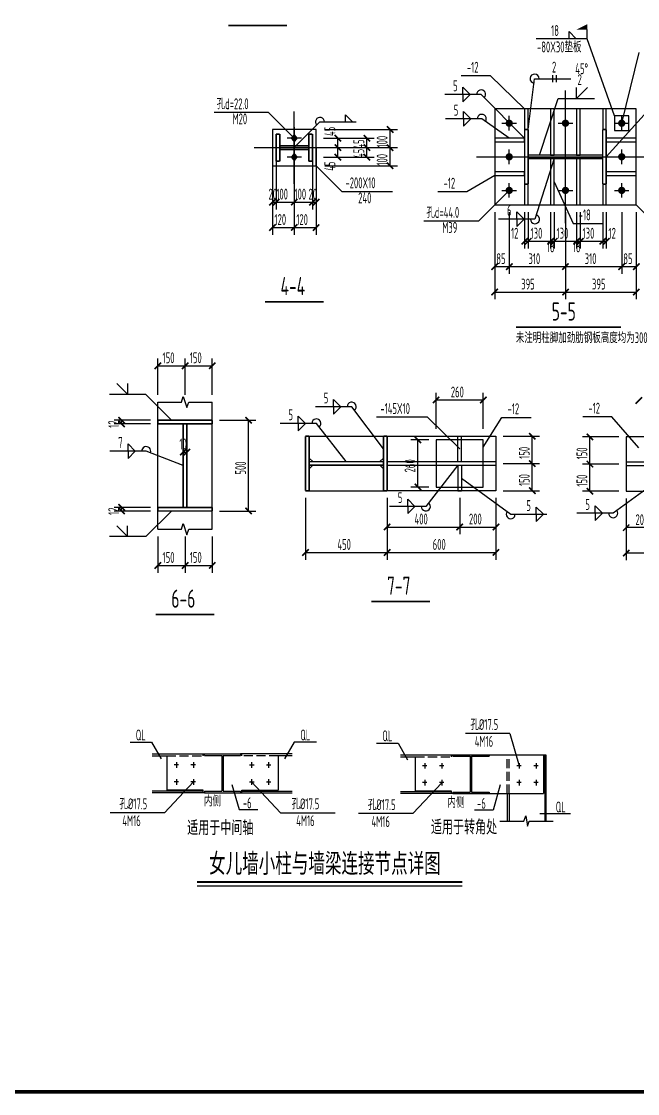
# Model space of a CAD drawing. Extents: x 9834882 to 10005569, y 1691670 to 2510806.
# Drawn here: x 9937659 to 9954639, y 1740932 to 1770463 of the extents above; entities that cross this region are included whole.
import ezdxf

# ---------------------------------------------------------------- set-up
doc = ezdxf.new("R2010")
doc.units = 0
doc.header["$LTSCALE"] = 1000
doc.header["$MEASUREMENT"] = 0
doc.linetypes.add('CONTINOUS', pattern=[0])
doc.linetypes.add('DASH', pattern=[0.35, 0.25, -0.1])
for name, color, linetype in [('10', 7, 'CONTINUOUS'), ('20', 2, 'CONTINUOUS'), ('AXIS', 3, 'CONTINUOUS'), ('BOARD1', 2, 'CONTINOUS'), ('PUB_DIM', 3, 'CONTINUOUS'), ('PUB_TEXT', 7, 'CONTINUOUS'), ('PUB_TITLE', 4, 'CONTINUOUS'), ('一般文字', 6, 'CONTINUOUS'), ('尺寸标注', 86, 'CONTINUOUS'), ('水平支撑', 4, 'CONTINUOUS'), ('焊缝标注', 6, 'CONTINUOUS'), ('编号标注', 253, 'CONTINUOUS'), ('螺栓孔标注', 6, 'CONTINUOUS'), ('钢板标注', 6, 'CONTINUOUS')]:
    doc.layers.add(name, color=color, linetype=linetype)
doc.styles.add('_HZTXT', font='atssdeng.shx', dxfattribs={"width": 0.8, "bigfont": 'atssdchn.shx'})
doc.styles.add('TSSD_REIN', font='atssdeng.shx', dxfattribs={"width": 0.7, "bigfont": 'atssdchn.shx'})

msp = doc.modelspace()

# ---------------------------------------------------------------- linework, layer by layer
at = {"layer": '10'}
for p, q in [((9952652.1, 1764909.4), (9952652.1, 1768559.4)), ((9945178, 1765986.9), (9945178, 1767986.9)), ((9951102.1, 1767459.4), (9951102.1, 1767859.4)), ((9952652.1, 1767459.4), (9952652.1, 1767859.4)), ((9954202.1, 1767459.4), (9954202.1, 1767859.4)), ((9950902.1, 1767659.4), (9951302.1, 1767659.4)), ((9952452.1, 1767659.4), (9952852.1, 1767659.4)), ((9954002.1, 1767659.4), (9954402.1, 1767659.4)), ((9944076.8, 1766986.9), (9946279.1, 1766986.9)), ((9951102.1, 1766534.4), (9951102.1, 1766934.4)), ((9954202.1, 1766534.4), (9954202.1, 1766934.4)), ((9950202.1, 1766734.4), (9955102.1, 1766734.4)), ((9950902.1, 1766734.4), (9951302.1, 1766734.4)), ((9954002.1, 1766734.4), (9954402.1, 1766734.4)), ((9951102.1, 1765609.4), (9951102.1, 1766009.4)), ((9952652.1, 1765609.4), (9952652.1, 1766009.4)), ((9954202.1, 1765609.4), (9954202.1, 1766009.4)), ((9950902.1, 1765809.4), (9951302.1, 1765809.4)), ((9952452.1, 1765809.4), (9952852.1, 1765809.4)), ((9954002.1, 1765809.4), (9954402.1, 1765809.4))]:
    msp.add_line(p, q, dxfattribs=at)
at = {"layer": '10', "color": 253}
for p, q in [((9945178, 1767546.9), (9945178, 1766946.9)), ((9945378, 1767246.9), (9944978, 1767246.9)), ((9945178, 1767026.9), (9945178, 1766426.9)), ((9945378, 1766726.9), (9944978, 1766726.9))]:
    msp.add_line(p, q, dxfattribs=at)
at = {"layer": '10', "ltscale": 0.1, "const_width": 45}
for points in [[(9943359.5, 1770351.7), (9944979.5, 1770351.7)], [(9944368, 1762736.9), (9945988, 1762736.9)], [(9947302.3, 1754487.5), (9948922.3, 1754487.5)], [(9941358.4, 1754128.6), (9942978.4, 1754128.6)]]:
    msp.add_lwpolyline(points, dxfattribs=at)
at = {"layer": '10', "const_width": 100}
for points in [[(9951152.1, 1767659.4, 1), (9951052.1, 1767659.4, 1), (9951152.1, 1767659.4, 1)], [(9952702.1, 1767659.4, 1), (9952602.1, 1767659.4, 1), (9952702.1, 1767659.4, 1)], [(9954252.1, 1767659.4, 1), (9954152.1, 1767659.4, 1), (9954252.1, 1767659.4, 1)], [(9951152.1, 1766734.4, 1), (9951052.1, 1766734.4, 1), (9951152.1, 1766734.4, 1)], [(9954252.1, 1766734.4, 1), (9954152.1, 1766734.4, 1), (9954252.1, 1766734.4, 1)], [(9951152.1, 1765809.4, 1), (9951052.1, 1765809.4, 1), (9951152.1, 1765809.4, 1)], [(9952702.1, 1765809.4, 1), (9952602.1, 1765809.4, 1), (9952702.1, 1765809.4, 1)], [(9954252.1, 1765809.4, 1), (9954152.1, 1765809.4, 1), (9954252.1, 1765809.4, 1)]]:
    msp.add_lwpolyline(points, format="xyb", dxfattribs=at)
at = {"layer": '10', "color": 3, "const_width": 45}
for points in [[(9951627.1, 1767484.4), (9951527.1, 1767484.4)], [(9951527.1, 1767484.4), (9951527.1, 1765984.4)], [(9951627.1, 1765984.4), (9951627.1, 1767484.4)], [(9953777.1, 1767484.4), (9953677.1, 1767484.4)], [(9953677.1, 1767484.4), (9953677.1, 1765984.4)], [(9953777.1, 1765984.4), (9953777.1, 1767484.4)], [(9944776.8, 1767361.9), (9944676.8, 1767361.9)], [(9944676.8, 1767361.9), (9944676.8, 1766611.9)], [(9944776.8, 1766611.9), (9944776.8, 1767361.9)], [(9945679.1, 1767361.9), (9945579.1, 1767361.9)], [(9945579.1, 1767361.9), (9945579.1, 1766611.9)], [(9945679.1, 1766611.9), (9945679.1, 1767361.9)], [(9944776.8, 1767036.9), (9945579.1, 1767036.9)], [(9944776.8, 1766936.9), (9945579.1, 1766936.9)], [(9944676.8, 1766611.9), (9944776.8, 1766611.9)], [(9945579.1, 1766611.9), (9945679.1, 1766611.9)], [(9951627.1, 1766784.4), (9953677.1, 1766784.4)], [(9951627.1, 1766684.4), (9953677.1, 1766684.4)], [(9951527.1, 1765984.4), (9951627.1, 1765984.4)], [(9953677.1, 1765984.4), (9953777.1, 1765984.4)]]:
    msp.add_lwpolyline(points, dxfattribs=at)
at = {"layer": '10', "const_width": 45}
msp.add_lwpolyline([(9951287.6, 1762038.8), (9954186.2, 1762038.8)], dxfattribs=at)
at = {"layer": '10'}
for points in [[(9945178, 1767376.9), (9945078, 1767246.9), (9945278, 1767246.9), (9945178, 1767116.9)], [(9945178, 1766856.9), (9945078, 1766726.9), (9945278, 1766726.9), (9945178, 1766596.9)]]:
    msp.add_solid(points, dxfattribs=at)
at = {"layer": '20'}
for points in [[(9954602.1, 1768059.4), (9950702.1, 1768059.4)], [(9950702.1, 1768059.4), (9950702.1, 1765409.4)], [(9951627.1, 1768059.4), (9951527.1, 1768059.4)], [(9951527.1, 1768059.4), (9951527.1, 1767484.4)], [(9951627.1, 1767484.4), (9951627.1, 1768059.4)], [(9952343.7, 1768059.4), (9952243.7, 1768059.4)], [(9952243.7, 1768059.4), (9952243.7, 1766784.4)], [(9952343.7, 1766784.4), (9952343.7, 1768059.4)], [(9953060.4, 1768059.4), (9952960.4, 1768059.4)], [(9952960.4, 1768059.4), (9952960.4, 1766784.4)], [(9953060.4, 1766784.4), (9953060.4, 1768059.4)], [(9953777.1, 1768059.4), (9953677.1, 1768059.4)], [(9953677.1, 1768059.4), (9953677.1, 1767484.4)], [(9953777.1, 1767484.4), (9953777.1, 1768059.4)], [(9954602.1, 1765409.4), (9954602.1, 1768059.4)], [(9954402.1, 1767859.4), (9954002.1, 1767859.4)], [(9954002.1, 1767859.4), (9954002.1, 1767459.4)], [(9954402.1, 1767459.4), (9954402.1, 1767859.4)], [(9945779.1, 1767486.9), (9944576.8, 1767486.9)], [(9944576.8, 1767486.9), (9944576.8, 1766486.9)], [(9945779.1, 1766486.9), (9945779.1, 1767486.9)], [(9951527.1, 1767484.4), (9951627.1, 1767484.4)], [(9953677.1, 1767484.4), (9953777.1, 1767484.4)], [(9954002.1, 1767459.4), (9954402.1, 1767459.4)], [(9951527.1, 1767246.9), (9950702.1, 1767246.9)], [(9950702.1, 1767246.9), (9950702.1, 1767146.9)], [(9950702.1, 1767146.9), (9951527.1, 1767146.9)], [(9951527.1, 1767146.9), (9951527.1, 1767246.9)], [(9954602.1, 1767246.9), (9953777.1, 1767246.9)], [(9953777.1, 1767246.9), (9953777.1, 1767146.9)], [(9953777.1, 1767146.9), (9954602.1, 1767146.9)], [(9954602.1, 1767146.9), (9954602.1, 1767246.9)], [(9945178, 1766986.9), (9945178, 1766986.9)], [(9945178, 1766986.9), (9945178, 1766986.9)], [(9945178, 1766986.9), (9945178, 1766986.9)], [(9945178, 1766986.9), (9945178, 1766986.9)], [(9945178, 1766986.9), (9945178, 1766986.9)], [(9945178, 1766986.9), (9945178, 1766986.9)], [(9945178, 1766986.9), (9945178, 1766986.9)], [(9945178, 1766986.9), (9945178, 1766986.9)], [(9952243.7, 1766784.4), (9952343.7, 1766784.4)], [(9952343.7, 1766684.4), (9952243.7, 1766684.4)], [(9952243.7, 1766684.4), (9952243.7, 1765409.4)], [(9952343.7, 1765409.4), (9952343.7, 1766684.4)], [(9952960.4, 1766784.4), (9953060.4, 1766784.4)], [(9953060.4, 1766684.4), (9952960.4, 1766684.4)], [(9952960.4, 1766684.4), (9952960.4, 1765409.4)], [(9953060.4, 1765409.4), (9953060.4, 1766684.4)], [(9944576.8, 1766486.9), (9945779.1, 1766486.9)], [(9951527.1, 1766321.9), (9950702.1, 1766321.9)], [(9950702.1, 1766321.9), (9950702.1, 1766221.9)], [(9951527.1, 1766221.9), (9951527.1, 1766321.9)], [(9954602.1, 1766321.9), (9953777.1, 1766321.9)], [(9953777.1, 1766321.9), (9953777.1, 1766221.9)], [(9954602.1, 1766221.9), (9954602.1, 1766321.9)], [(9950702.1, 1766221.9), (9951527.1, 1766221.9)], [(9951627.1, 1765984.4), (9951527.1, 1765984.4)], [(9951527.1, 1765984.4), (9951527.1, 1765409.4)], [(9951627.1, 1765409.4), (9951627.1, 1765984.4)], [(9953777.1, 1765984.4), (9953677.1, 1765984.4)], [(9953677.1, 1765984.4), (9953677.1, 1765409.4)], [(9953777.1, 1766221.9), (9954602.1, 1766221.9)], [(9953777.1, 1765409.4), (9953777.1, 1765984.4)], [(9950702.1, 1765409.4), (9954602.1, 1765409.4)], [(9951527.1, 1765409.4), (9951627.1, 1765409.4)], [(9952243.7, 1765409.4), (9952343.7, 1765409.4)], [(9952960.4, 1765409.4), (9953060.4, 1765409.4)], [(9953677.1, 1765409.4), (9953777.1, 1765409.4)]]:
    msp.add_lwpolyline(points, dxfattribs=at)
at = {"layer": 'AXIS'}
for p, q in [((9941264.3, 1750286.6, 4.6), (9942700.4, 1750286.6, 4.6)), ((9941264.3, 1750230.9, 4.6), (9941667.1, 1750230.9, 4.6)), ((9941667.1, 1750230.9, 4.6), (9941667.1, 1749286.6, 4.6)), ((9945122, 1750286.6, 4.6), (9943700.4, 1750286.6, 4.6)), ((9944733.8, 1750230.9, 4.6), (9944733.8, 1749286.6, 4.6)), ((9945122, 1750230.9, 4.6), (9944733.8, 1750230.9, 4.6)), ((9948109.8, 1750263.4, -146662.1), (9949546, 1750263.4, -146662.1)), ((9948109.8, 1750207.7, -146662.1), (9948512.7, 1750207.7, -146662.1)), ((9948512.7, 1750207.7, -146662.1), (9948512.7, 1749263.4, -146662.1)), ((9950546, 1750263.4, -146662.1), (9952046, 1750263.4, -146662.1)), ((9952046, 1750263.4, -146662.1), (9952046, 1749196.7, -146662.1)), ((9952046, 1750263.4, -146662.1), (9952112.7, 1750263.4, -146662.1)), ((9952080.7, 1750263.4, -146662.1), (9952080.7, 1748438.3, -146662.1)), ((9952112.7, 1750263.4, -146662.1), (9952112.7, 1748438.3, -146662.1)), ((9942667.1, 1749262.7, 4.6), (9941264.3, 1749262.7, 4.6)), ((9942700.4, 1749220, 4.6), (9941264.3, 1749220, 4.6)), ((9942667.1, 1749286.6, 4.6), (9941667.1, 1749286.6, 4.6)), ((9943700.4, 1749220, 4.6), (9945122, 1749220, 4.6)), ((9943733.8, 1749286.6, 4.6), (9944733.8, 1749286.6, 4.6)), ((9943733.8, 1749262.7, 4.6), (9945122, 1749262.7, 4.6)), ((9949512.7, 1749239.4, -146662.1), (9948109.8, 1749239.4, -146662.1)), ((9949546, 1749196.7, -146662.1), (9948109.8, 1749196.7, -146662.1)), ((9949512.7, 1749263.4, -146662.1), (9948512.7, 1749263.4, -146662.1)), ((9950546, 1749196.7, -146662.1), (9952046, 1749196.7, -146662.1)), ((9951046, 1749196.7, -146662.1), (9951046, 1748438.3, -146662.1)), ((9951103.1, 1749196.7, -146662.1), (9951103.1, 1748438.3, -146662.1))]:
    msp.add_line(p, q, dxfattribs=at)
at = {"layer": 'AXIS', "linetype": 'DASH'}
for p, q in [((9941667.1, 1750230.9, 4.6), (9942667.1, 1750230.9, 4.6)), ((9942667.1, 1750230.9, 4.6), (9942667.1, 1750286.6, 4.6)), ((9943733.8, 1750230.9, 4.6), (9943733.8, 1750286.6, 4.6)), ((9944733.8, 1750230.9, 4.6), (9943733.8, 1750230.9, 4.6)), ((9948512.7, 1750207.7, -146662.1), (9949512.7, 1750207.7, -146662.1)), ((9949512.7, 1750207.7, -146662.1), (9949512.7, 1750263.4, -146662.1)), ((9951046, 1749196.7, -146662.1), (9951046, 1750263.4, -146662.1)), ((9951103.1, 1749196.7, -146662.1), (9951103.1, 1750263.4, -146662.1)), ((9942667.1, 1749220, 4.6), (9942667.1, 1749286.6, 4.6)), ((9943733.8, 1749220, 4.6), (9943733.8, 1749286.6, 4.6)), ((9949512.7, 1749196.7, -146662.1), (9949512.7, 1749263.4, -146662.1))]:
    msp.add_line(p, q, dxfattribs=at)
at = {"layer": 'BOARD1'}
msp.add_line((9942498.8, 1746658.4), (9949806.4, 1746658.4), dxfattribs=at)
at = {"layer": 'PUB_DIM', "elevation": 4.6}
msp.add_lwpolyline([(9950846, 1748438.3), (9951504.3, 1748438.3), (9951555.3, 1748578.3), (9951604.7, 1748298.3), (9951654.3, 1748438.3), (9952312.7, 1748438.3)], dxfattribs=at)
at = {"layer": 'PUB_TITLE', "const_width": 100}
msp.add_lwpolyline([(9896618.6, 1740982.3), (9967418.6, 1740982.3), (9967418.6, 1780982.3), (9896618.6, 1780982.3)], close=True, dxfattribs=at)
at = {"layer": '一般文字', "color": 2, "const_width": 54}
msp.add_lwpolyline([(9942498.8, 1746758.5), (9949806.4, 1746758.5)], dxfattribs=at)
at = {"layer": '尺寸标注'}
for p, q in [((9946019.1, 1767486.9), (9948019.1, 1767486.9)), ((9947819.1, 1766986.9), (9947819.1, 1767486.9)), ((9945979.1, 1767246.9), (9946579.1, 1767246.9)), ((9946059.1, 1767246.9), (9947379.1, 1767246.9)), ((9946379.1, 1766986.9), (9946379.1, 1767246.9)), ((9947179.1, 1766986.9), (9947179.1, 1767246.9)), ((9944576.8, 1766986.9), (9944576.8, 1765286.9)), ((9944676.8, 1766986.9), (9944676.8, 1765286.9)), ((9944676.8, 1766986.9), (9944676.8, 1765286.9)), ((9945178, 1766986.9), (9945178, 1765286.9)), ((9945178, 1766986.9), (9945178, 1765286.9)), ((9945679.1, 1766986.9), (9945679.1, 1765286.9)), ((9945679.1, 1766986.9), (9945679.1, 1765286.9)), ((9945779.1, 1766986.9), (9945779.1, 1765286.9)), ((9945979.1, 1766986.9), (9946579.1, 1766986.9)), ((9945979.1, 1766986.9), (9946579.1, 1766986.9)), ((9946019.1, 1766986.9), (9948019.1, 1766986.9)), ((9946019.1, 1766986.9), (9948019.1, 1766986.9)), ((9946059.1, 1766986.9), (9947379.1, 1766986.9)), ((9946059.1, 1766986.9), (9947379.1, 1766986.9)), ((9946379.1, 1766726.9), (9946379.1, 1766986.9)), ((9947179.1, 1766726.9), (9947179.1, 1766986.9)), ((9947819.1, 1766486.9), (9947819.1, 1766986.9)), ((9945979.1, 1766726.9), (9946579.1, 1766726.9)), ((9946059.1, 1766726.9), (9947379.1, 1766726.9)), ((9944576.8, 1766286.9), (9944576.8, 1764586.9)), ((9945178, 1766286.9), (9945178, 1764586.9)), ((9945178, 1766286.9), (9945178, 1764586.9)), ((9945779.1, 1766286.9), (9945779.1, 1764586.9)), ((9946019.1, 1766486.9), (9948019.1, 1766486.9)), ((9944576.8, 1765486.9), (9944676.8, 1765486.9)), ((9944676.8, 1765486.9), (9945178, 1765486.9)), ((9945178, 1765486.9), (9945679.1, 1765486.9)), ((9945679.1, 1765486.9), (9945779.1, 1765486.9)), ((9950702.1, 1765209.4), (9950702.1, 1763509.4)), ((9950702.1, 1765209.4), (9950702.1, 1762809.4)), ((9951102.1, 1765209.4), (9951102.1, 1763509.4)), ((9951102.1, 1765209.4), (9951102.1, 1763509.4)), ((9951527.1, 1765209.4), (9951527.1, 1764209.4)), ((9951627.1, 1765209.4), (9951627.1, 1764209.4)), ((9951627.1, 1765209.4), (9951627.1, 1764209.4)), ((9952243.7, 1765209.4), (9952243.7, 1764209.4)), ((9952243.7, 1765209.4), (9952243.7, 1764209.4)), ((9952343.7, 1765209.4), (9952343.7, 1764209.4)), ((9952343.7, 1765209.4), (9952343.7, 1764209.4)), ((9952652.1, 1765209.4), (9952652.1, 1763509.4)), ((9952652.1, 1765209.4), (9952652.1, 1763509.4)), ((9952652.1, 1765209.4), (9952652.1, 1762809.4)), ((9952652.1, 1765209.4), (9952652.1, 1762809.4)), ((9952960.4, 1765209.4), (9952960.4, 1764209.4)), ((9952960.4, 1765209.4), (9952960.4, 1764209.4)), ((9953060.4, 1765209.4), (9953060.4, 1764209.4)), ((9953060.4, 1765209.4), (9953060.4, 1764209.4)), ((9953677.1, 1765209.4), (9953677.1, 1764209.4)), ((9953677.1, 1765209.4), (9953677.1, 1764209.4)), ((9953777.1, 1765209.4), (9953777.1, 1764209.4)), ((9954202.1, 1765209.4), (9954202.1, 1763509.4)), ((9954202.1, 1765209.4), (9954202.1, 1763509.4)), ((9954602.1, 1765209.4), (9954602.1, 1763509.4)), ((9954602.1, 1765209.4), (9954602.1, 1762809.4)), ((9944576.8, 1764786.9), (9945178, 1764786.9)), ((9945178, 1764786.9), (9945779.1, 1764786.9)), ((9951527.1, 1764409.4), (9951627.1, 1764409.4)), ((9951627.1, 1764409.4), (9952243.7, 1764409.4)), ((9952243.7, 1764409.4), (9952343.7, 1764409.4)), ((9952343.7, 1764409.4), (9952960.4, 1764409.4)), ((9952960.4, 1764409.4), (9953060.4, 1764409.4)), ((9953060.4, 1764409.4), (9953677.1, 1764409.4)), ((9953677.1, 1764409.4), (9953777.1, 1764409.4)), ((9950702.1, 1763709.4), (9951102.1, 1763709.4)), ((9951102.1, 1763709.4), (9952652.1, 1763709.4)), ((9952652.1, 1763709.4), (9954202.1, 1763709.4)), ((9954202.1, 1763709.4), (9954602.1, 1763709.4)), ((9950702.1, 1763009.4), (9952652.1, 1763009.4)), ((9952652.1, 1763009.4), (9954602.1, 1763009.4)), ((9941418.4, 1760178.6), (9941418.4, 1761178.6)), ((9941418.4, 1760978.6), (9942168.4, 1760978.6)), ((9942168.4, 1760178.6), (9942168.4, 1761178.6)), ((9942168.4, 1760178.6), (9942168.4, 1761178.6)), ((9942168.4, 1760978.6), (9942918.4, 1760978.6)), ((9942918.4, 1760178.6), (9942918.4, 1761178.6)), ((9942068.4, 1759978.6), (9942118.4, 1760132.5)), ((9942118.4, 1760132.5), (9942218.2, 1759825.8)), ((9949087.3, 1759237.5), (9949087.3, 1760237.5)), ((9950387.3, 1759237.5), (9950387.3, 1760237.5)), ((9941418.4, 1759978.6), (9942068.4, 1759978.6)), ((9942218.2, 1759825.8), (9942268.4, 1759979.6)), ((9942268.4, 1759979.6), (9942918.4, 1759978.6)), ((9949087.3, 1760037.5), (9950387.3, 1760037.5)), ((9941218.4, 1759478.6), (9940218.4, 1759478.6)), ((9940418.4, 1759378.6), (9940418.4, 1759478.6)), ((9943118.4, 1759478.6), (9944118.4, 1759478.6)), ((9943918.4, 1756978.6), (9943918.4, 1759478.6)), ((9941218.4, 1759378.6), (9940218.4, 1759378.6)), ((9948887.3, 1758937.5), (9948387.3, 1758937.5)), ((9948587.3, 1757637.5), (9948587.3, 1758937.5)), ((9950937.3, 1759037.5), (9951937.3, 1759037.5)), ((9951737.3, 1758287.5), (9951737.3, 1759037.5)), ((9954125.8, 1759020.6), (9953125.8, 1759020.6)), ((9953325.8, 1758270.6), (9953325.8, 1759020.6)), ((9942118.4, 1758613.6), (9942118.4, 1758403.6)), ((9942118.4, 1758603.6), (9942218.4, 1758603.6)), ((9942218.4, 1758613.6), (9942218.4, 1758403.6)), ((9950937.3, 1758287.5), (9951937.3, 1758287.5)), ((9950937.3, 1758287.5), (9951937.3, 1758287.5)), ((9951737.3, 1757537.5), (9951737.3, 1758287.5)), ((9954125.8, 1758270.6), (9953125.8, 1758270.6)), ((9954125.8, 1758270.6), (9953125.8, 1758270.6)), ((9953325.8, 1757520.6), (9953325.8, 1758270.6)), ((9948887.3, 1757637.5), (9948387.3, 1757637.5)), ((9950937.3, 1757537.5), (9951937.3, 1757537.5)), ((9954125.8, 1757520.6), (9953125.8, 1757520.6)), ((9945487.3, 1757337.5), (9945487.3, 1755637.5)), ((9947737.3, 1757337.5), (9947737.3, 1756337.5)), ((9947737.3, 1757337.5), (9947737.3, 1755637.5)), ((9947737.3, 1757337.5), (9947737.3, 1755637.5)), ((9949737.3, 1757337.5), (9949737.3, 1756337.5)), ((9949737.3, 1757337.5), (9949737.3, 1756337.5)), ((9950737.3, 1757337.5), (9950737.3, 1756337.5)), ((9950737.3, 1757337.5), (9950737.3, 1755637.5)), ((9954325.8, 1757320.6), (9954325.8, 1756320.6)), ((9954325.8, 1757320.6), (9954325.8, 1755620.6)), ((9941218.4, 1757078.6), (9940218.4, 1757078.6)), ((9941218.4, 1756978.6), (9940218.4, 1756978.6)), ((9940418.4, 1756978.6), (9940418.4, 1757078.6)), ((9943118.4, 1756978.6), (9944118.4, 1756978.6)), ((9942068.4, 1756478.6), (9942118.4, 1756632.5)), ((9942118.4, 1756632.5), (9942218.2, 1756325.8)), ((9947737.3, 1756537.5), (9949737.3, 1756537.5)), ((9949737.3, 1756537.5), (9950737.3, 1756537.5)), ((9955325.8, 1756520.6), (9954325.8, 1756520.6)), ((9941418.4, 1756478.6), (9942068.4, 1756478.6)), ((9941418.4, 1756278.6), (9941418.4, 1755278.6)), ((9942168.4, 1756278.6), (9942168.4, 1755278.6)), ((9942168.4, 1756278.6), (9942168.4, 1755278.6)), ((9942218.2, 1756325.8), (9942268.4, 1756479.6)), ((9942268.4, 1756479.6), (9942918.4, 1756478.6)), ((9942918.4, 1756278.6), (9942918.4, 1755278.6)), ((9945487.3, 1755837.5), (9947737.3, 1755837.5)), ((9947737.3, 1755837.5), (9950737.3, 1755837.5)), ((9957325.8, 1755820.6), (9954325.8, 1755820.6)), ((9941418.4, 1755478.6), (9942168.4, 1755478.6)), ((9942168.4, 1755478.6), (9942918.4, 1755478.6))]:
    msp.add_line(p, q, dxfattribs=at)
at = {"layer": '尺寸标注', "color": 3}
for p, q in [((9941418.4, 1756478.6), (9941418.4, 1759978.6)), ((9942918.4, 1756478.6), (9942918.4, 1759978.6))]:
    msp.add_line(p, q, dxfattribs=at)
at = {"layer": '尺寸标注', "const_width": 45}
for points in [[(9947730.7, 1767575.2), (9947907.5, 1767398.5)], [(9946290.7, 1767335.2), (9946467.5, 1767158.5)], [(9947090.7, 1767335.2), (9947267.5, 1767158.5)], [(9946290.7, 1767075.2), (9946467.5, 1766898.5)], [(9946290.7, 1767075.2), (9946467.5, 1766898.5)], [(9946290.7, 1766815.2), (9946467.5, 1766638.5)], [(9947090.7, 1767075.2), (9947267.5, 1766898.5)], [(9947090.7, 1767075.2), (9947267.5, 1766898.5)], [(9947090.7, 1766815.2), (9947267.5, 1766638.5)], [(9947730.7, 1767075.2), (9947907.5, 1766898.5)], [(9947730.7, 1767075.2), (9947907.5, 1766898.5)], [(9947730.7, 1766575.2), (9947907.5, 1766398.5)], [(9944488.4, 1765398.5), (9944665.2, 1765575.2)], [(9944588.5, 1765398.5), (9944765.2, 1765575.2)], [(9944588.5, 1765398.5), (9944765.2, 1765575.2)], [(9945089.6, 1765398.5), (9945266.3, 1765575.2)], [(9945089.6, 1765398.5), (9945266.3, 1765575.2)], [(9945590.7, 1765398.5), (9945767.5, 1765575.2)], [(9945590.7, 1765398.5), (9945767.5, 1765575.2)], [(9945690.7, 1765398.5), (9945867.5, 1765575.2)], [(9944488.4, 1764698.5), (9944665.2, 1764875.2)], [(9945089.6, 1764698.5), (9945266.3, 1764875.2)], [(9945089.6, 1764698.5), (9945266.3, 1764875.2)], [(9945690.7, 1764698.5), (9945867.5, 1764875.2)], [(9951438.7, 1764321), (9951615.4, 1764497.8)], [(9951538.7, 1764321), (9951715.4, 1764497.8)], [(9951538.7, 1764321), (9951715.4, 1764497.8)], [(9952155.3, 1764321), (9952332.1, 1764497.8)], [(9952155.3, 1764321), (9952332.1, 1764497.8)], [(9952255.3, 1764321), (9952432.1, 1764497.8)], [(9952255.3, 1764321), (9952432.1, 1764497.8)], [(9952872, 1764321), (9953048.8, 1764497.8)], [(9952872, 1764321), (9953048.8, 1764497.8)], [(9952972, 1764321), (9953148.8, 1764497.8)], [(9952972, 1764321), (9953148.8, 1764497.8)], [(9953588.7, 1764321), (9953765.4, 1764497.8)], [(9953588.7, 1764321), (9953765.4, 1764497.8)], [(9953688.7, 1764321), (9953865.4, 1764497.8)], [(9950613.7, 1763621), (9950790.4, 1763797.8)], [(9951013.7, 1763621), (9951190.4, 1763797.8)], [(9951013.7, 1763621), (9951190.4, 1763797.8)], [(9952563.7, 1763621), (9952740.4, 1763797.8)], [(9952563.7, 1763621), (9952740.4, 1763797.8)], [(9954113.7, 1763621), (9954290.4, 1763797.8)], [(9954113.7, 1763621), (9954290.4, 1763797.8)], [(9954513.7, 1763621), (9954690.4, 1763797.8)], [(9950613.7, 1762921), (9950790.4, 1763097.8)], [(9952563.7, 1762921), (9952740.4, 1763097.8)], [(9952563.7, 1762921), (9952740.4, 1763097.8)], [(9954513.7, 1762921), (9954690.4, 1763097.8)], [(9941330.1, 1760890.2), (9941506.8, 1761067)], [(9942080.1, 1760890.2), (9942256.8, 1761067)], [(9942080.1, 1760890.2), (9942256.8, 1761067)], [(9942830.1, 1760890.2), (9943006.8, 1761067)], [(9948998.9, 1759949.2), (9949175.7, 1760125.9)], [(9950298.9, 1759949.2), (9950475.7, 1760125.9)], [(9954587.5, 1759932.2), (9954764.2, 1760109)], [(9940330.1, 1759567), (9940506.8, 1759390.2)], [(9940330.1, 1759467), (9940506.8, 1759290.2)], [(9943830.1, 1759567), (9944006.8, 1759390.2)], [(9948498.9, 1759025.9), (9948675.7, 1758849.2)], [(9951648.9, 1759125.9), (9951825.7, 1758949.2)], [(9953237.5, 1759109), (9953414.2, 1758932.2)], [(9942030.1, 1758515.2), (9942206.8, 1758692)], [(9942130.1, 1758515.2), (9942306.8, 1758692)], [(9951648.9, 1758375.9), (9951825.7, 1758199.2)], [(9951648.9, 1758375.9), (9951825.7, 1758199.2)], [(9953237.5, 1758359), (9953414.2, 1758182.2)], [(9953237.5, 1758359), (9953414.2, 1758182.2)], [(9948498.9, 1757725.9), (9948675.7, 1757549.2)], [(9951648.9, 1757625.9), (9951825.7, 1757449.2)], [(9953237.5, 1757609), (9953414.2, 1757432.2)], [(9940330.1, 1757167), (9940506.8, 1756990.2)], [(9940330.1, 1757067), (9940506.8, 1756890.2)], [(9943830.1, 1757067), (9944006.8, 1756890.2)], [(9947648.9, 1756449.2), (9947825.7, 1756625.9)], [(9949648.9, 1756449.2), (9949825.7, 1756625.9)], [(9949648.9, 1756449.2), (9949825.7, 1756625.9)], [(9950648.9, 1756449.2), (9950825.7, 1756625.9)], [(9954237.5, 1756432.2), (9954414.2, 1756609)], [(9945398.9, 1755749.2), (9945575.7, 1755925.9)], [(9947648.9, 1755749.2), (9947825.7, 1755925.9)], [(9947648.9, 1755749.2), (9947825.7, 1755925.9)], [(9950648.9, 1755749.2), (9950825.7, 1755925.9)], [(9954237.5, 1755732.2), (9954414.2, 1755909)], [(9941330.1, 1755390.2), (9941506.8, 1755567)], [(9942080.1, 1755390.2), (9942256.8, 1755567)], [(9942080.1, 1755390.2), (9942256.8, 1755567)], [(9942830.1, 1755390.2), (9943006.8, 1755567)]]:
    msp.add_lwpolyline(points, dxfattribs=at)
at = {"layer": '尺寸标注', "color": 3, "const_width": 45}
for points in [[(9945587.3, 1759037.5), (9945487.3, 1759037.5)], [(9945487.3, 1759037.5), (9945487.3, 1757537.5)], [(9945587.3, 1757537.5), (9945587.3, 1759037.5)], [(9947737.3, 1759037.5), (9947637.3, 1759037.5)], [(9947637.3, 1759037.5), (9947637.3, 1757537.5)], [(9947737.3, 1757537.5), (9947737.3, 1759037.5)], [(9945587.3, 1758337.5), (9947637.3, 1758337.5)], [(9945587.3, 1758237.5), (9947637.3, 1758237.5)], [(9945487.3, 1757537.5), (9945587.3, 1757537.5)], [(9947637.3, 1757537.5), (9947737.3, 1757537.5)]]:
    msp.add_lwpolyline(points, dxfattribs=at)
at = {"layer": '水平支撑'}
for p, q in [((9941933.8, 1750060.3, 4.6), (9941933.8, 1749905.8, 4.6)), ((9942400.4, 1750060.3, 4.6), (9942400.4, 1749905.8, 4.6)), ((9942700.4, 1750246.6, 4.6), (9942700.4, 1750286.6, 4.6)), ((9942700.4, 1750286.6, 4.6), (9943700.4, 1750286.6, 4.6)), ((9942700.4, 1750246.6, 4.6), (9943180.4, 1750246.6, 4.6)), ((9943180.4, 1750246.6, 4.6), (9943180.4, 1749260, 4.6)), ((9943220.4, 1750246.6, 4.6), (9943220.4, 1749260, 4.6)), ((9943220.4, 1750246.6, 4.6), (9943700.4, 1750246.6, 4.6)), ((9943700.4, 1750286.6, 4.6), (9943700.4, 1750246.6, 4.6)), ((9944000.4, 1750060.3, 4.6), (9944000.4, 1749905.8, 4.6)), ((9944467.1, 1750060.3, 4.6), (9944467.1, 1749905.8, 4.6)), ((9948779.3, 1750037.1, -146662.1), (9948779.3, 1749882.6, -146662.1)), ((9949246, 1750037.1, -146662.1), (9949246, 1749882.6, -146662.1)), ((9949546, 1750263.4, -146662.1), (9950546, 1750263.4, -146662.1)), ((9949546, 1750223.4, -146662.1), (9949546, 1750263.4, -146662.1)), ((9949546, 1750223.4, -146662.1), (9950026, 1750223.4, -146662.1)), ((9950026, 1750223.4, -146662.1), (9950026, 1749236.7, -146662.1)), ((9950066, 1750223.4, -146662.1), (9950546, 1750223.4, -146662.1)), ((9950066, 1750223.4, -146662.1), (9950066, 1749236.7, -146662.1)), ((9950546, 1750263.4, -146662.1), (9950546, 1750223.4, -146662.1)), ((9951379.3, 1750037.1, -146662.1), (9951379.3, 1749882.6, -146662.1)), ((9951846, 1750037.1, -146662.1), (9951846, 1749882.6, -146662.1)), ((9941989.3, 1749986.6, 4.6), (9941864.4, 1749986.6, 4.6)), ((9942456, 1749986.6, 4.6), (9942331, 1749986.6, 4.6)), ((9943944.9, 1749986.6, 4.6), (9944069.8, 1749986.6, 4.6)), ((9944411.6, 1749986.6, 4.6), (9944536.5, 1749986.6, 4.6)), ((9948834.8, 1749963.4, -146662.1), (9948709.9, 1749963.4, -146662.1)), ((9949301.5, 1749963.4, -146662.1), (9949176.6, 1749963.4, -146662.1)), ((9951434.8, 1749963.4, -146662.1), (9951309.9, 1749963.4, -146662.1)), ((9951901.5, 1749963.4, -146662.1), (9951776.6, 1749963.4, -146662.1)), ((9941989.3, 1749520, 4.6), (9941864.4, 1749520, 4.6)), ((9941933.8, 1749593.6, 4.6), (9941933.8, 1749439.2, 4.6)), ((9942456, 1749520, 4.6), (9942331, 1749520, 4.6)), ((9942400.4, 1749593.6, 4.6), (9942400.4, 1749439.2, 4.6)), ((9943944.9, 1749520, 4.6), (9944069.8, 1749520, 4.6)), ((9944000.4, 1749593.6, 4.6), (9944000.4, 1749439.2, 4.6)), ((9944411.6, 1749520, 4.6), (9944536.5, 1749520, 4.6)), ((9944467.1, 1749593.6, 4.6), (9944467.1, 1749439.2, 4.6)), ((9948834.8, 1749496.7, -146662.1), (9948709.9, 1749496.7, -146662.1)), ((9948779.3, 1749570.4, -146662.1), (9948779.3, 1749415.9, -146662.1)), ((9949301.5, 1749496.7, -146662.1), (9949176.6, 1749496.7, -146662.1)), ((9949246, 1749570.4, -146662.1), (9949246, 1749415.9, -146662.1)), ((9951434.8, 1749496.7, -146662.1), (9951309.9, 1749496.7, -146662.1)), ((9951379.3, 1749570.4, -146662.1), (9951379.3, 1749415.9, -146662.1)), ((9951901.5, 1749496.7, -146662.1), (9951776.6, 1749496.7, -146662.1)), ((9951846, 1749570.4, -146662.1), (9951846, 1749415.9, -146662.1)), ((9942700.4, 1749260, 4.6), (9943180.4, 1749260, 4.6)), ((9942700.4, 1749260, 4.6), (9942700.4, 1749220, 4.6)), ((9942700.4, 1749220, 4.6), (9943700.4, 1749220, 4.6)), ((9943220.4, 1749260, 4.6), (9943700.4, 1749260, 4.6)), ((9943700.4, 1749260, 4.6), (9943700.4, 1749220, 4.6)), ((9949546, 1749236.7, -146662.1), (9949546, 1749196.7, -146662.1)), ((9949546, 1749236.7, -146662.1), (9950026, 1749236.7, -146662.1)), ((9949546, 1749196.7, -146662.1), (9950546, 1749196.7, -146662.1)), ((9950066, 1749236.7, -146662.1), (9950546, 1749236.7, -146662.1)), ((9950546, 1749236.7, -146662.1), (9950546, 1749196.7, -146662.1))]:
    msp.add_line(p, q, dxfattribs=at)
at = {"layer": '水平支撑', "const_width": 26.5}
for points, elevation in [([(9941933.8, 1750000, -1), (9941933.8, 1749973.2, -1)], 4.6), ([(9942400.4, 1750000, -1), (9942400.4, 1749973.2, -1)], 4.6), ([(9944000.4, 1750000, 1), (9944000.4, 1749973.2, 1)], 4.6), ([(9944467.1, 1750000, 1), (9944467.1, 1749973.2, 1)], 4.6), ([(9948779.3, 1749976.8, -1), (9948779.3, 1749950, -1)], -146662.1), ([(9949246, 1749976.8, -1), (9949246, 1749950, -1)], -146662.1), ([(9951379.3, 1749976.8, -1), (9951379.3, 1749950, -1)], -146662.1), ([(9951846, 1749976.8, -1), (9951846, 1749950, -1)], -146662.1), ([(9941933.8, 1749533.4, -1), (9941933.8, 1749506.5, -1)], 4.6), ([(9942400.4, 1749533.4, -1), (9942400.4, 1749506.5, -1)], 4.6), ([(9944000.4, 1749533.4, 1), (9944000.4, 1749506.5, 1)], 4.6), ([(9944467.1, 1749533.4, 1), (9944467.1, 1749506.5, 1)], 4.6), ([(9948779.3, 1749510.1, -1), (9948779.3, 1749483.3, -1)], -146662.1), ([(9949246, 1749510.1, -1), (9949246, 1749483.3, -1)], -146662.1), ([(9951379.3, 1749510.1, -1), (9951379.3, 1749483.3, -1)], -146662.1), ([(9951846, 1749510.1, -1), (9951846, 1749483.3, -1)], -146662.1)]:
    msp.add_lwpolyline(points, format="xyb", close=True, dxfattribs=dict(at, elevation=elevation))
at = {"layer": '焊缝标注'}
for p, q in [((9952951.3, 1769987.7), (9952751.3, 1770187.7)), ((9952751.3, 1769987.7), (9952751.3, 1770187.7)), ((9953251.3, 1769987.7), (9953251.3, 1770237.7)), ((9953251.3, 1769987.7), (9951844.4, 1769987.7)), ((9954002.1, 1767859.4), (9953251.3, 1769987.7)), ((9952301.1, 1768786.8), (9952301.1, 1768986.8)), ((9952401.1, 1768786.8), (9952401.1, 1768986.8)), ((9950026.4, 1768450.4), (9949826.4, 1768650.4)), ((9949826.4, 1768450.4), (9949826.4, 1768650.4)), ((9951627.1, 1767484.4), (9951801.1, 1768886.8)), ((9951801.1, 1768886.8), (9952801.1, 1768886.8)), ((9952955.2, 1768340.8), (9952955.2, 1768640.8)), ((9952955.2, 1768340.8), (9953255.2, 1768640.8)), ((9950326.4, 1768450.4), (9949326.4, 1768450.4)), ((9950026.4, 1768450.4), (9949826.4, 1768250.4)), ((9949826.4, 1768450.4), (9949826.4, 1768250.4)), ((9951527.1, 1767246.9), (9950326.4, 1768450.4)), ((9951934.6, 1766784.4), (9952455.2, 1768340.8)), ((9952455.2, 1768340.8), (9953455.2, 1768340.8)), ((9953777.1, 1766734.4), (9955170.1, 1768278.1)), ((9946585.3, 1767893.7), (9946785.3, 1767693.7)), ((9946585.3, 1767693.7), (9946585.3, 1767893.7)), ((9950343.8, 1767779), (9949343.8, 1767779)), ((9950043.8, 1767779), (9949843.8, 1767979)), ((9949843.8, 1767779), (9949843.8, 1767979)), ((9950043.8, 1767779), (9949843.8, 1767579)), ((9949843.8, 1767779), (9949843.8, 1767579)), ((9951102.1, 1767246.9), (9950343.8, 1767779)), ((9945178, 1766986.9), (9945885.3, 1767693.7)), ((9945885.3, 1767693.7), (9946885.3, 1767693.7)), ((9952343.7, 1766684.4), (9951809.6, 1765014.5)), ((9951509.6, 1765014.5), (9951309.6, 1765214.5)), ((9951309.6, 1765014.5), (9951309.6, 1765214.5)), ((9951809.6, 1765014.5), (9950809.6, 1765014.5)), ((9951509.6, 1765014.5), (9951309.6, 1764814.5)), ((9951309.6, 1765014.5), (9951309.6, 1764814.5)), ((9940587.2, 1760186.5), (9940287.2, 1760486.5)), ((9940587.2, 1760186.5), (9940587.2, 1760486.5)), ((9941087.2, 1760186.5), (9940087.2, 1760186.5)), ((9941793.4, 1759478.6), (9941087.2, 1760186.5)), ((9946460.2, 1759850.2), (9946260.2, 1760050.2)), ((9946260.2, 1759850.2), (9946260.2, 1760050.2)), ((9946760.2, 1759850.2), (9945760.2, 1759850.2)), ((9946460.2, 1759850.2), (9946260.2, 1759650.2)), ((9946260.2, 1759850.2), (9946260.2, 1759650.2)), ((9947637.3, 1758687.5), (9946760.2, 1759850.2)), ((9945488.8, 1759389.5), (9945288.8, 1759589.5)), ((9945288.8, 1759389.5), (9945288.8, 1759589.5)), ((9945788.8, 1759389.5), (9944788.8, 1759389.5)), ((9945488.8, 1759389.5), (9945288.8, 1759189.5)), ((9945288.8, 1759389.5), (9945288.8, 1759189.5)), ((9946612.3, 1758337.5), (9945788.8, 1759389.5)), ((9941096.9, 1758626.4), (9940096.9, 1758626.4)), ((9940796.9, 1758626.4), (9940596.9, 1758826.4)), ((9940596.9, 1758626.4), (9940596.9, 1758826.4)), ((9940796.9, 1758626.4), (9940596.9, 1758426.4)), ((9940596.9, 1758626.4), (9940596.9, 1758426.4)), ((9942118.4, 1758228.6), (9941096.9, 1758626.4)), ((9949687.3, 1758237.5), (9948803.3, 1757105.5)), ((9949787.3, 1757887.5), (9951142.3, 1756887.2)), ((9955275.8, 1757870.6), (9953969, 1756917.4)), ((9948803.3, 1757105.5), (9947803.3, 1757105.5)), ((9948503.3, 1757105.5), (9948303.3, 1757305.5)), ((9948303.3, 1757105.5), (9948303.3, 1757305.5)), ((9948503.3, 1757105.5), (9948303.3, 1756905.5)), ((9948303.3, 1757105.5), (9948303.3, 1756905.5)), ((9953669, 1756917.4), (9953469, 1757117.4)), ((9953469, 1756917.4), (9953469, 1757117.4)), ((9941793.4, 1756978.6), (9941084.9, 1756272.9)), ((9951142.3, 1756887.2), (9952142.3, 1756887.2)), ((9951842.3, 1757087.2), (9952042.3, 1756887.2)), ((9951842.3, 1756887.2), (9951842.3, 1757087.2)), ((9951842.3, 1756687.2), (9952042.3, 1756887.2)), ((9951842.3, 1756887.2), (9951842.3, 1756687.2)), ((9953969, 1756917.4), (9952969, 1756917.4)), ((9953669, 1756917.4), (9953469, 1756717.4)), ((9953469, 1756917.4), (9953469, 1756717.4)), ((9940584.9, 1756272.9), (9940284.9, 1756572.9)), ((9940584.9, 1756272.9), (9940584.9, 1756572.9)), ((9941084.9, 1756272.9), (9940084.9, 1756272.9))]:
    msp.add_line(p, q, dxfattribs=at)
at = {"layer": '焊缝标注', "color": 2}
for points in [[(9949687.3, 1758337.5), (9949687.3, 1759037.5)], [(9949687.3, 1759037.5), (9949787.3, 1759037.5)], [(9949787.3, 1758337.5), (9949787.3, 1759037.5)], [(9947737.3, 1758337.5), (9950737.3, 1758337.5)], [(9957325.8, 1758320.6), (9954325.8, 1758320.6)], [(9947737.3, 1758237.5), (9950737.3, 1758237.5)], [(9949687.3, 1758237.5), (9949687.3, 1757537.5)], [(9949787.3, 1758237.5), (9949787.3, 1757537.5)], [(9957325.8, 1758220.6), (9954325.8, 1758220.6)], [(9949687.3, 1757537.5), (9949787.3, 1757537.5)]]:
    msp.add_lwpolyline(points, dxfattribs=at)
at = {"layer": '焊缝标注'}
for centre, start, end in [((9951801.1, 1768886.8), 0, 262.92576), ((9950326.4, 1768450.4), 314.93155, 180.00001), ((9945885.3, 1767693.7), 0, 224.97719), ((9950343.8, 1767779), 324.93777, 180.00001), ((9951809.6, 1765014.5), 179.99999, 72.26097), ((9946760.2, 1759850.2), 307.03235, 180.00001), ((9945788.8, 1759389.5), 308.05527, 180.00001), ((9941096.9, 1758626.4), 338.72464, 180.00001), ((9948803.3, 1757105.5), 179.99999, 52.01602), ((9951142.3, 1756887.2), 143.56265, 0), ((9953969, 1756917.4), 179.99999, 36.10808)]:
    msp.add_arc(centre, 125, start, end, dxfattribs=at)
for points in [[(9953251.3, 1770237.7), (9952951.3, 1770237.7), (9953251.3, 1770387.7)], [(9954002.1, 1767859.4), (9953982.9, 1767958.7), (9953954.7, 1767948.7)], [(9951627.1, 1767484.4), (9951654.3, 1767581.8), (9951624.5, 1767585.5)], [(9951102.1, 1767246.9), (9951028.8, 1767316.6), (9951011.6, 1767292)], [(9951527.1, 1767246.9), (9951467.1, 1767328.3), (9951445.8, 1767307.1)], [(9945178, 1766986.9), (9945259.3, 1767046.9), (9945238.1, 1767068.1)], [(9951934.6, 1766784.4), (9951980.5, 1766874.4), (9951952.1, 1766884)], [(9952343.7, 1766684.4), (9952299, 1766593.7), (9952327.6, 1766584.6)], [(9953777.1, 1766734.4), (9953855.2, 1766798.6), (9953832.9, 1766818.7)], [(9941793.4, 1759478.6), (9941733.4, 1759560), (9941712.2, 1759538.8)], [(9947637.3, 1758687.5), (9947589.1, 1758776.4), (9947565.1, 1758758.3)], [(9942118.4, 1758228.6), (9942030.7, 1758278.8), (9942019.8, 1758250.9)], [(9946612.3, 1758337.5), (9946562.5, 1758425.5), (9946538.9, 1758407)], [(9949687.3, 1758237.5), (9949614, 1758168), (9949637.6, 1758149.5)], [(9949787.3, 1757887.5), (9949858.9, 1757816.1), (9949876.7, 1757840.2)], [(9941793.4, 1756978.6), (9941712, 1756918.6), (9941733.2, 1756897.4)]]:
    msp.add_solid(points, dxfattribs=at)
at = {"layer": '编号标注', "color": 2, "const_width": 45}
for points in [[(9941418.4, 1759478.6), (9942918.4, 1759478.6)], [(9941418.4, 1759378.6), (9941418.4, 1759478.6)], [(9942918.4, 1759478.6), (9942918.4, 1759378.6)], [(9942918.4, 1759378.6), (9941418.4, 1759378.6)], [(9942218.4, 1759378.6), (9942118.4, 1759378.6)], [(9942118.4, 1759378.6), (9942118.4, 1757078.6)], [(9942218.4, 1757078.6), (9942218.4, 1759378.6)], [(9942918.4, 1757078.6), (9941418.4, 1757078.6)], [(9941418.4, 1757078.6), (9941418.4, 1756978.6)], [(9942118.4, 1757078.6), (9942218.4, 1757078.6)], [(9942918.4, 1756978.6), (9942918.4, 1757078.6)], [(9941418.4, 1756978.6), (9942918.4, 1756978.6)]]:
    msp.add_lwpolyline(points, dxfattribs=at)
at = {"layer": '编号标注', "color": 2}
for points in [[(9945587.3, 1759037.5), (9947637.3, 1759037.5)], [(9947737.3, 1759037.5), (9950737.3, 1759037.5)], [(9947737.3, 1757537.5), (9947737.3, 1759037.5)], [(9950387.3, 1758937.5), (9949087.3, 1758937.5)], [(9949087.3, 1758937.5), (9949087.3, 1757637.5)], [(9950387.3, 1757637.5), (9950387.3, 1758937.5)], [(9950737.3, 1759037.5), (9950737.3, 1757537.5)], [(9957325.8, 1759020.6), (9954325.8, 1759020.6)], [(9954325.8, 1759020.6), (9954325.8, 1757520.6)], [(9945587.3, 1758437.5), (9945687.3, 1758337.5)], [(9947637.3, 1758437.5), (9947537.3, 1758337.5)], [(9945587.3, 1758137.5), (9945687.3, 1758237.5)], [(9947637.3, 1758137.5), (9947537.3, 1758237.5)], [(9945587.3, 1757537.5), (9947637.3, 1757537.5)], [(9950737.3, 1757537.5), (9947737.3, 1757537.5)], [(9949087.3, 1757637.5), (9950387.3, 1757637.5)], [(9954325.8, 1757520.6), (9957325.8, 1757520.6)]]:
    msp.add_lwpolyline(points, dxfattribs=at)
at = {"layer": '螺栓孔标注'}
for p, q in [((9954202.1, 1767659.4), (9954686.2, 1769604.2)), ((9944471.7, 1767954.8), (9942971.7, 1767954.8)), ((9945178, 1767246.9), (9944471.7, 1767954.8)), ((9951102.1, 1765809.4), (9950251.9, 1764962.5)), ((9950251.9, 1764962.5), (9948751.9, 1764962.5))]:
    msp.add_line(p, q, dxfattribs=at)
at = {"layer": '螺栓孔标注', "color": 0}
for p, q in [((9940652.3, 1750607.2, 4.6), (9941244.2, 1750607.2, 4.6)), ((9941244.2, 1750607.2, 4.6), (9941506.6, 1750151, 4.6)), ((9945171.8, 1750607.2, 4.6), (9944909.3, 1750151, 4.6)), ((9945787.7, 1750607.2, 4.6), (9945171.8, 1750607.2, 4.6)), ((9951121.9, 1750849.9, -146662.1), (9949892.8, 1750849.9, -146662.1)), ((9951121.9, 1750849.9, -146662.1), (9951379.3, 1749963.4, -146662.1)), ((9947448.3, 1750584, -146662.1), (9948040.2, 1750584, -146662.1)), ((9948040.2, 1750584, -146662.1), (9948302.7, 1750127.8, -146662.1)), ((9941601.4, 1748665.4, 4.6), (9942400.4, 1749518.6, 4.6)), ((9943458.3, 1749448.5, 4.6), (9943657.3, 1748754.3, 4.6)), ((9944799.4, 1748665.4, 4.6), (9944000.4, 1749520, 4.6)), ((9948447, 1748642.2, -146662.1), (9949246, 1749495.4, -146662.1)), ((9950856.7, 1749436.4, 4.6), (9950657.6, 1748742.2, 4.6)), ((9941601.4, 1748665.4, 4.6), (9940099.8, 1748665.4, 4.6)), ((9943657.3, 1748754.3, 4.6), (9944170.8, 1748754.3, 4.6)), ((9944799.4, 1748665.4, 4.6), (9946301.1, 1748665.4, 4.6)), ((9948447, 1748642.2, -146662.1), (9946945.3, 1748642.2, -146662.1)), ((9950657.6, 1748742.2, 4.6), (9950144.2, 1748742.2, 4.6)), ((9952787.3, 1748637.4, -146662.1), (9951943.2, 1748637.4, -146662.1))]:
    msp.add_line(p, q, dxfattribs=at)
at = {"layer": '螺栓孔标注', "const_width": 10}
for points in [[(9954207.1, 1767659.4, 1), (9954197.1, 1767659.4, 1), (9954207.1, 1767659.4, 1)], [(9945183, 1767246.9, 1), (9945173, 1767246.9, 1), (9945183, 1767246.9, 1)], [(9951107.1, 1765809.4, 1), (9951097.1, 1765809.4, 1), (9951107.1, 1765809.4, 1)]]:
    msp.add_lwpolyline(points, format="xyb", dxfattribs=at)
at = {"layer": '钢板标注'}
for p, q in [((9950581.5, 1768961.9), (9949781.5, 1768961.9)), ((9951527.1, 1768059.4), (9950581.5, 1768961.9)), ((9945779.1, 1766486.9), (9946484.2, 1765777.8)), ((9950702.1, 1766221.9), (9949937.2, 1765769)), ((9952343.7, 1766046.9), (9952862.1, 1764895.2)), ((9946484.2, 1765777.8), (9947884.2, 1765777.8)), ((9949937.2, 1765769), (9949137.2, 1765769)), ((9954602.1, 1765409.4), (9955307.2, 1764700.3)), ((9952862.1, 1764895.2), (9953662.1, 1764895.2)), ((9948846.2, 1759560.9), (9947446.2, 1759560.9)), ((9949737.3, 1758687.5), (9948846.2, 1759560.9)), ((9950387.3, 1758737.5), (9950902.7, 1759555.4)), ((9950902.7, 1759555.4), (9951702.7, 1759555.4)), ((9953928.3, 1759571.3), (9953128.3, 1759571.3)), ((9954675.8, 1758720.6), (9953928.3, 1759571.3))]:
    msp.add_line(p, q, dxfattribs=at)
at = {"layer": '钢板标注', "const_width": 10}
for points in [[(9951532.1, 1768059.4, 1), (9951522.1, 1768059.4, 1), (9951532.1, 1768059.4, 1)], [(9945784.1, 1766486.9, 1), (9945774.1, 1766486.9, 1), (9945784.1, 1766486.9, 1)], [(9950707.1, 1766221.9, 1), (9950697.1, 1766221.9, 1), (9950707.1, 1766221.9, 1)], [(9952348.7, 1766046.9, 1), (9952338.7, 1766046.9, 1), (9952348.7, 1766046.9, 1)], [(9954607.1, 1765409.4, 1), (9954597.1, 1765409.4, 1), (9954607.1, 1765409.4, 1)], [(9949742.3, 1758687.5, 1), (9949732.3, 1758687.5, 1), (9949742.3, 1758687.5, 1)], [(9950392.3, 1758737.5, 1), (9950382.3, 1758737.5, 1), (9950392.3, 1758737.5, 1)]]:
    msp.add_lwpolyline(points, format="xyb", dxfattribs=at)

# ---------------------------------------------------------------- texts
at = {"layer": '10', "ltscale": 0.1, "style": 'TSSD_REIN', "width": 0.65}
for s, p in [('4-4', (9944800, 1762922.4)), ('5-5', (9952274.1, 1762224.3)), ('7-7', (9947734.3, 1754673)), ('6-6', (9941790.4, 1754314.1))]:
    msp.add_text(s, height=500, dxfattribs=at).set_placement(p)
at = {"layer": 'PUB_TEXT', "style": 'TSSD_REIN', "width": 0.8}
for s, p in [('适用于中间轴', (9942227.4, 1748050.3, 4.6)), ('适用于转角处', (9948945.1, 1748069.2, -146662.1))]:
    msp.add_text(s, height=400, dxfattribs=at).set_placement(p)
at = {"layer": '一般文字', "color": 7, "style": 'TSSD_REIN', "width": 0.8}
msp.add_text('女儿墙小柱与墙梁连接节点详图', height=600, dxfattribs=at).set_placement((9942830.9, 1746955))
at = {"layer": '尺寸标注', "style": 'TSSD_REIN', "width": 0.6}
for s, p in [('45', (9946309.1, 1767308.1)), ('45', (9947109.1, 1766959.4)), ('100', (9947749.1, 1766991.9)), ('45', (9947109.1, 1766699.4)), ('45', (9946309.1, 1766350.6)), ('100', (9947749.1, 1766491.9)), ('12', (9940348.4, 1759271.1)), ('150', (9951667.3, 1758417.5)), ('150', (9953255.8, 1758400.6)), ('500', (9943848.4, 1757983.6)), ('260', (9948517.3, 1758042.5)), ('150', (9951667.3, 1757667.5)), ('150', (9953255.8, 1757650.6)), ('12', (9940348.4, 1756871.1))]:
    msp.add_text(s, height=300, rotation=90, dxfattribs=at).set_placement(p)
for s, p in [('20', (9944469.3, 1765556.9)), ('100', (9944682.4, 1765556.9)), ('100', (9945183.5, 1765556.9)), ('20', (9945571.6, 1765556.9)), ('120', (9944632.4, 1764856.9)), ('120', (9945233.5, 1764856.9)), ('12', (9951150.8, 1764479.4)), ('130', (9951690.4, 1764479.4)), ('130', (9952407.1, 1764479.4)), ('130', (9953123.7, 1764479.4)), ('12', (9953838.3, 1764479.4)), ('18', (9952136.2, 1764104.4)), ('18', (9952852.9, 1764104.4)), ('85', (9950744.6, 1763779.4)), ('310', (9951632.1, 1763779.4)), ('310', (9953182.1, 1763779.4)), ('85', (9954244.6, 1763779.4)), ('395', (9951432.1, 1763079.4)), ('395', (9953382.1, 1763079.4)), ('150', (9941548.4, 1761048.6)), ('150', (9942298.4, 1761048.6)), ('260', (9949492.3, 1760107.5)), ('10', (9942010.9, 1758673.6)), ('400', (9948492.3, 1756607.5)), ('200', (9949992.3, 1756607.5)), ('200', (9954580.8, 1756590.6)), ('450', (9946367.3, 1755907.5)), ('600', (9948992.3, 1755907.5)), ('150', (9941548.4, 1755548.6)), ('150', (9942298.4, 1755548.6))]:
    msp.add_text(s, height=300, dxfattribs=at).set_placement(p)
at = {"layer": '焊缝标注', "style": 'TSSD_REIN', "width": 0.6}
for s, p in [('18', (9952255.5, 1770062.1)), ('2', (9952281.1, 1769056.8)), ('45°', (9952922.7, 1769010.8)), ('2', (9952985.2, 1768710.8)), ('5', (9949556.4, 1768540.4)), ('5', (9949573.8, 1767869)), ('6', (9951039.6, 1765104.5)), ('5', (9945990.2, 1759940.2)), ('5', (9945018.8, 1759479.5)), ('7', (9940326.9, 1758716.4)), ('5', (9948033.3, 1757195.5)), ('5', (9951572.3, 1756977.2)), ('5', (9953199, 1757007.4))]:
    msp.add_text(s, height=300, dxfattribs=at).set_placement(p)
at = {"layer": '螺栓孔标注', "color": 5, "style": 'TSSD_REIN', "width": 0.6}
for s, p in [('-80X30垫板', (9951867.9, 1769611)), ('未注明柱脚加劲肋钢板高度均为300', (9951283.8, 1761602.8))]:
    msp.add_text(s, height=300, dxfattribs=at).set_placement(p)
at = {"layer": '螺栓孔标注', "style": 'TSSD_REIN', "width": 0.6}
for s, p in [('孔d=22.0', (9943039.2, 1768044.8)), ('M20', (9943476.7, 1767629.8)), ('孔d=44.0', (9948819.4, 1765052.5)), ('M39', (9949256.9, 1764637.5))]:
    msp.add_text(s, height=300, dxfattribs=at).set_placement(p)
at = {"layer": '螺栓孔标注', "color": 0, "style": '_HZTXT', "width": 0.6}
for s, p in [('孔%%C17.5', (9950032.2, 1750947.2, -146662.1)), ('QL', (9940811, 1750658.8, 4.6)), ('QL', (9945346.6, 1750658.8, 4.6)), ('QL', (9947607.1, 1750635.6, -146662.1)), ('4M16', (9950151.5, 1750482.4, -146662.1)), ('内侧', (9942689.1, 1748841.7, 4.6)), ('内侧', (9949400.6, 1748803.3, -146662.1)), ('孔%%C17.5', (9940358.6, 1748762.7, 4.6)), ('-6', (9943761.2, 1748789.3, 4.6)), ('孔%%C17.5', (9945102.7, 1748762.7, 4.6)), ('孔%%C17.5', (9947204.2, 1748739.5, -146662.1)), ('-6', (9950214.5, 1748777.2, 4.6)), ('QL', (9952384.8, 1748676.7, -146662.1)), ('4M16', (9940440.1, 1748297.9, 4.6)), ('4M16', (9945231.5, 1748297.9, 4.6)), ('4M16', (9947305.2, 1748274.7, -146662.1))]:
    msp.add_text(s, height=300, dxfattribs=at).set_placement(p)
at = {"layer": '钢板标注', "style": 'TSSD_REIN', "width": 0.6}
for s, p in [('-12', (9949936.5, 1769051.9)), ('-200X10', (9946589.2, 1765867.8)), ('-12', (9949292.2, 1765859)), ('240', (9946939.2, 1765452.8)), ('-18', (9953017.1, 1764985.2)), ('-145X10', (9947551.2, 1759650.9)), ('-12', (9951057.7, 1759645.4)), ('-12', (9953283.3, 1759661.3))]:
    msp.add_text(s, height=300, dxfattribs=at).set_placement(p)

doc.saveas('drawing.dxf')
